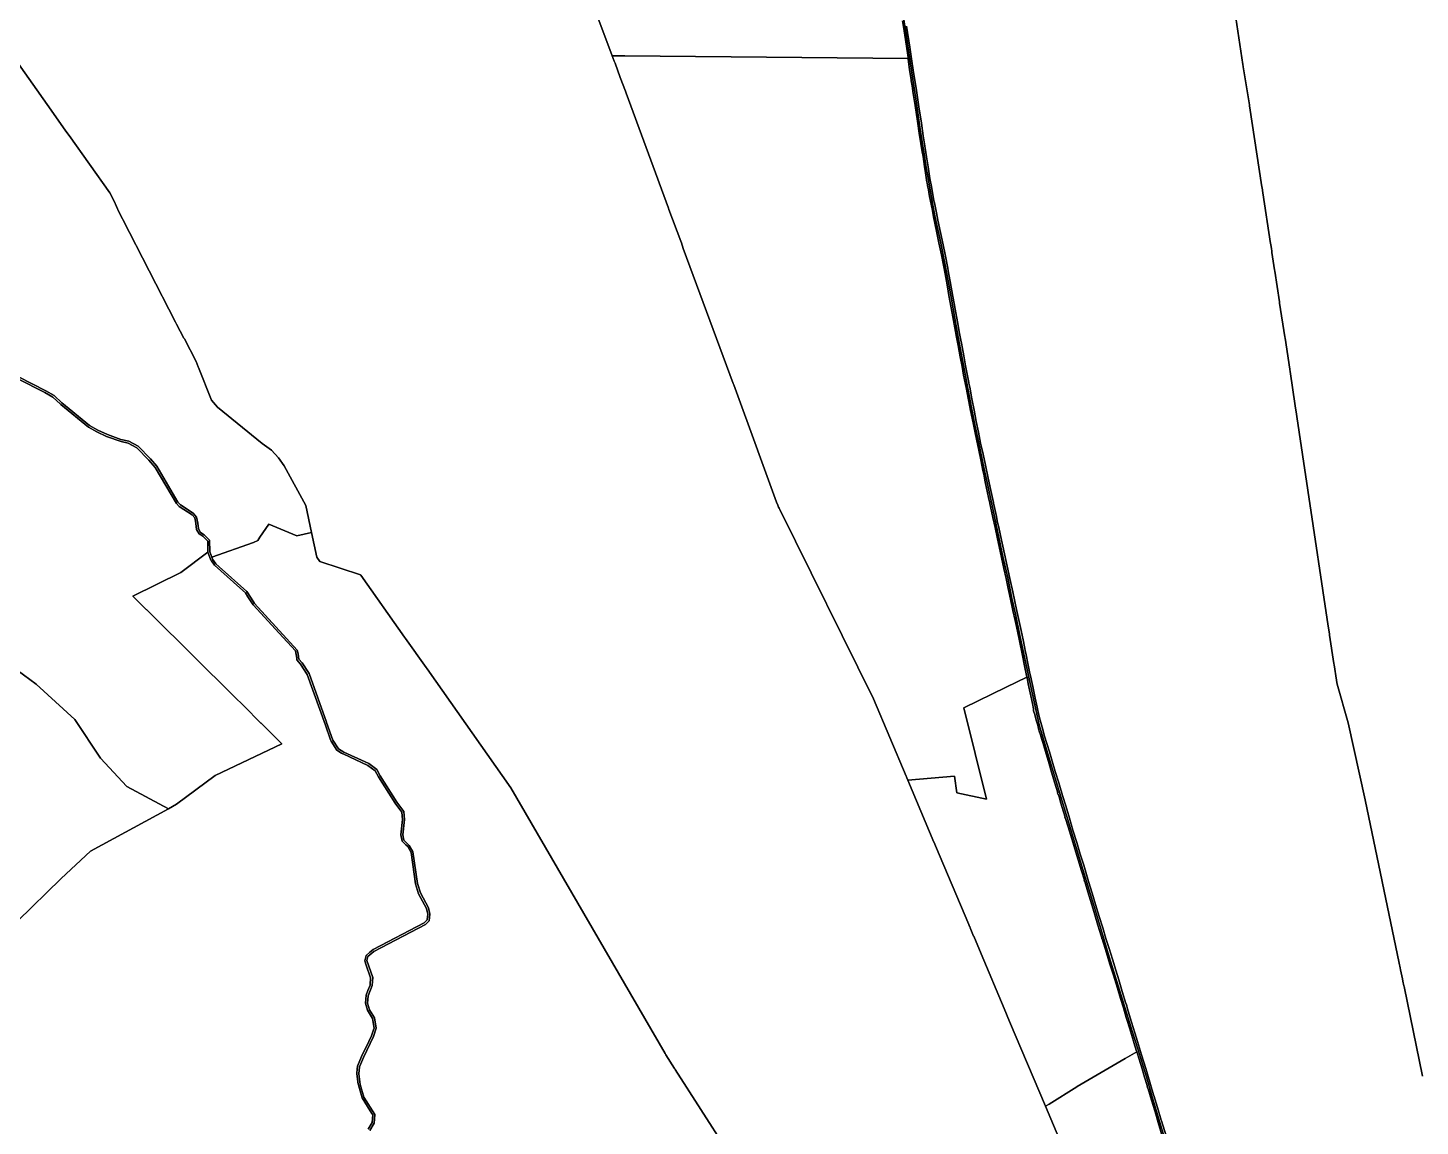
# Model space of a CAD drawing. Header units: metres. Extents: x 3 to 1005126, y 39 to 4383651.
# Drawn here: x 490385 to 493170, y 4357654 to 4359851 of the extents above; entities that cross this region are included whole.
import ezdxf

# ---------------------------------------------------------------- set-up
doc = ezdxf.new("R2010")
doc.units = ezdxf.units.M
doc.header["$MEASUREMENT"] = 0
doc.layers.add('TM_Llucmajor', color=7, linetype='Continuous')

msp = doc.modelspace()

# ---------------------------------------------------------------- linework, layer by layer
at = {"layer": 'TM_Llucmajor', "linetype": 'Continuous', "flags": 128}
for points in [[(491489.2, 4359969), (491554.1, 4359795.4), (491558, 4359784.7), (491559.5, 4359780.7), (491570, 4359752.3), (491580.3, 4359724.4), (491581.7, 4359720.4), (491666.5, 4359490.5), (491667.4, 4359488), (491690.9, 4359424.3), (491692.2, 4359420.9), (491696.1, 4359410.2), (491796, 4359139.7), (491797, 4359136.9), (491844.5, 4359007), (491845.3, 4359004.9), (491882.7, 4358902.5), (491885, 4358896.1), (491886.9, 4358892.3), (491887.7, 4358890.6), (491887.9, 4358890.2), (491889.3, 4358887.5), (492076.5, 4358509.1), (492142, 4358354.1), (492142.5, 4358353), (492143.5, 4358350.6), (492145.3, 4358346.3), (492197.7, 4358222.2), (492198, 4358221.4), (492200.8, 4358214.8), (492267.4, 4358057.2), (492268.9, 4358053.7), (492269.1, 4358053.2), (492270, 4358051.1), (492277, 4358034.4), (492277.2, 4358034), (492292, 4357998.8), (492292.2, 4357998.5), (492338.3, 4357889.4), (492349.1, 4357863.7), (492420.9, 4357693.7), (492447.6, 4357630.5)], [(492135, 4359865.5), (492138.1, 4359845.6), (492143, 4359814.5), (492146.2, 4359792.2), (492146.1, 4359791.9), (492146.1, 4359790.3), (492145.7, 4359790.3), (491933, 4359792.1), (491578.8, 4359795.2), (491578.1, 4359795.2), (491554.1, 4359795.4), (491489.2, 4359969)], [(493175.2, 4357754.3), (493138.2, 4357933.1), (493137.9, 4357934.9), (493135.9, 4357944.4), (493135, 4357948.9), (493131.3, 4357966.5), (493130.4, 4357971), (493128.5, 4357980.1), (493060.2, 4358306.6), (493026.6, 4358460.7), (493004.1, 4358538.4), (493003.6, 4358541.7), (493002.9, 4358546.6), (492998.3, 4358577), (492997.9, 4358579.6), (492989.3, 4358636.2), (492988.9, 4358638.8), (492986.6, 4358654.4), (492945.9, 4358926.5), (492945.2, 4358931.3), (492939.9, 4358966.4), (492923.8, 4359073.7), (492923.1, 4359078.5), (492920.6, 4359095.2), (492910.2, 4359164), (492909.6, 4359167.5), (492909.5, 4359168.5), (492900, 4359230.4), (492899.6, 4359233.4), (492889.3, 4359300.5), (492888.9, 4359303.3), (492879.6, 4359364.2), (492879.2, 4359366.9), (492873.9, 4359401.6), (492873.4, 4359405), (492872.7, 4359409.5), (492871.4, 4359417.7), (492871, 4359420.2), (492855.6, 4359521.3), (492854.1, 4359531.3), (492853.7, 4359533.4), (492829, 4359695.2), (492828.7, 4359697.1), (492816.2, 4359773.4), (492816.2, 4359773.6), (492816, 4359775), (492815.8, 4359776.5), (492815.7, 4359776.7), (492815.6, 4359778), (492787.3, 4359965.7)], [(492787.3, 4359965.7), (492815.6, 4359778), (492815.7, 4359776.7), (492815.8, 4359776.5), (492816, 4359775), (492816.2, 4359773.6), (492816.2, 4359773.4), (492828.7, 4359697.1), (492829, 4359695.2), (492853.7, 4359533.4), (492854.1, 4359531.3), (492855.6, 4359521.3), (492871, 4359420.2), (492871.4, 4359417.7), (492872.7, 4359409.5), (492873.4, 4359405), (492873.9, 4359401.6), (492879.2, 4359366.9), (492879.6, 4359364.2), (492888.9, 4359303.3), (492889.3, 4359300.5), (492899.6, 4359233.4), (492900, 4359230.4), (492909.5, 4359168.5), (492909.6, 4359167.5), (492910.2, 4359164), (492920.6, 4359095.2), (492923.1, 4359078.5), (492923.8, 4359073.7), (492939.9, 4358966.4), (492945.2, 4358931.3), (492945.9, 4358926.5), (492986.6, 4358654.4), (492988.9, 4358638.8), (492989.3, 4358636.2), (492997.9, 4358579.6), (492998.3, 4358577), (493002.9, 4358546.6), (493003.6, 4358541.7), (493004.1, 4358538.4), (493026.6, 4358460.7), (493060.2, 4358306.6), (493128.5, 4357980.1), (493130.4, 4357971), (493131.3, 4357966.5), (493135, 4357948.9), (493135.9, 4357944.4), (493137.9, 4357934.9), (493138.2, 4357933.1), (493175.2, 4357754.3)], [(492675, 4357579.6), (492651.1, 4357656.5), (492634.4, 4357712.7), (492622.6, 4357752.5), (492605.3, 4357808.4), (492594.4, 4357844), (492572.4, 4357915.4), (492548.5, 4357992.9), (492522.5, 4358079.8), (492490.8, 4358183.1), (492462.6, 4358275.3), (492428.9, 4358387.3), (492407.9, 4358457), (492387.8, 4358549), (492370.4, 4358632.5), (492360.9, 4358678), (492353.7, 4358709.8), (492345.3, 4358750.7), (492336.4, 4358790.6), (492316.1, 4358885.6), (492304.1, 4358941.4), (492298.3, 4358968.5), (492283, 4359042.2), (492279.6, 4359057.1), (492273, 4359091.3), (492245.9, 4359232.5), (492239.3, 4359269.8), (492232.5, 4359308.5), (492225.8, 4359345.1), (492219.4, 4359379.8), (492212.2, 4359417.1), (492209.4, 4359429.6), (492200, 4359472), (492195.3, 4359496.5), (492184.5, 4359557.9), (492182.6, 4359567.9), (492177.9, 4359598.4), (492170.2, 4359648.2), (492161.7, 4359704.7), (492155.3, 4359747.7), (492143.7, 4359824.8), (492133.5, 4359893.5)], [(492133.5, 4359893.5), (492143.7, 4359824.8), (492155.3, 4359747.7), (492161.7, 4359704.7), (492170.2, 4359648.2), (492177.9, 4359598.4), (492182.6, 4359567.9), (492184.5, 4359557.9), (492195.3, 4359496.5), (492200, 4359472), (492209.4, 4359429.6), (492212.2, 4359417.1), (492219.4, 4359379.8), (492225.8, 4359345.1), (492232.5, 4359308.5), (492239.3, 4359269.8), (492245.9, 4359232.5), (492273, 4359091.3), (492279.6, 4359057.1), (492283, 4359042.2), (492298.3, 4358968.5), (492304.1, 4358941.4), (492316.1, 4358885.6), (492336.4, 4358790.6), (492345.3, 4358750.7), (492353.7, 4358709.8), (492360.9, 4358678), (492370.4, 4358632.5), (492387.8, 4358549), (492407.9, 4358457), (492428.9, 4358387.3), (492462.6, 4358275.3), (492490.8, 4358183.1), (492522.5, 4358079.8), (492548.5, 4357992.9), (492572.4, 4357915.4), (492594.4, 4357844), (492605.3, 4357808.4), (492622.6, 4357752.5), (492634.4, 4357712.7), (492651.1, 4357656.5), (492675, 4357579.6)], [(492655.2, 4357631.9), (492646.4, 4357661), (492639.9, 4357682.9), (492632.9, 4357705.9), (492625.9, 4357728.8), (492625.8, 4357729.4), (492624.4, 4357734.3), (492624, 4357734.4), (492623.8, 4357735.4), (492624, 4357735.6), (492619, 4357752.1), (492613.9, 4357768.7), (492608, 4357788.3), (492603.5, 4357803.4), (492603.3, 4357803.7), (492602.9, 4357804.2), (492597.8, 4357821.5), (492597.1, 4357823.9), (492588.7, 4357851), (492588.1, 4357853), (492585, 4357863.4), (492582.5, 4357871.7), (492576.7, 4357890.5), (492571.1, 4357909.4), (492564.6, 4357930.1), (492556.7, 4357955.8), (492549.8, 4357978.3), (492542.9, 4358000.7), (492534.3, 4358028.6), (492533.9, 4358028.6), (492533.9, 4358028.6), (492533.8, 4358029), (492533.3, 4358030.8), (492533.5, 4358031), (492532.3, 4358035), (492525.7, 4358056.4), (492519.4, 4358076.8), (492513.4, 4358096.5), (492505.5, 4358122.9), (492499.3, 4358143.2), (492498.9, 4358143.2), (492498.1, 4358146), (492498.5, 4358146.2), (492492.8, 4358164.7), (492486, 4358187), (492479.4, 4358208.6), (492473.3, 4358228.8), (492466, 4358252.9), (492460.9, 4358269.7), (492460.6, 4358269.7), (492460.3, 4358270.4), (492459.7, 4358272.3), (492459.8, 4358272.3), (492460.1, 4358272.3), (492456.9, 4358282.7), (492451.5, 4358300.5), (492448, 4358312.7), (492446.1, 4358318.5), (492445.8, 4358318.4), (492445, 4358321.1), (492445.3, 4358321.2), (492439.6, 4358340.3), (492433.1, 4358361.9), (492427.9, 4358378.9), (492421.8, 4358399), (492415.8, 4358419.3), (492413.9, 4358425.9), (492411.4, 4358434.3), (492410.6, 4358437.1), (492409.1, 4358442.1), (492407.1, 4358449.2), (492405.9, 4358453.1), (492404.5, 4358458), (492402.2, 4358466.4), (492399.2, 4358477.4), (492397.1, 4358484.9), (492396.7, 4358489), (492394.5, 4358499.8), (492390.2, 4358521.2), (492386.4, 4358539.2), (492384, 4358551.4), (492383.7, 4358552.6), (492379.1, 4358574.7), (492374.1, 4358598.8), (492369.3, 4358621.4), (492364.5, 4358644), (492359.8, 4358665.8), (492355.5, 4358685.5), (492350.7, 4358708.4), (492346.1, 4358729.8), (492341.9, 4358749.4), (492337.5, 4358769.9), (492332.8, 4358791.5), (492328.8, 4358810.3), (492324.8, 4358828.8), (492319.9, 4358851.6), (492315.6, 4358871.7), (492309.5, 4358899.5), (492309.4, 4358899.8), (492309.1, 4358900.4), (492306.8, 4358911.6), (492304.8, 4358921.3), (492300.3, 4358943.1), (492297.2, 4358958.3), (492295.6, 4358965.8), (492292, 4358983.6), (492287.3, 4359006.7), (492282.8, 4359028.4), (492280.1, 4359041.4), (492276, 4359061.4), (492271, 4359086.1), (492266.8, 4359106.9), (492261.8, 4359132.1), (492257, 4359156.5), (492253.8, 4359173.7), (492250.1, 4359193.2), (492245.9, 4359215.9), (492242.7, 4359232.2), (492239.1, 4359251.3), (492235.2, 4359273.2), (492231.3, 4359294.8), (492227.7, 4359315.8), (492224.5, 4359333.5), (492221.1, 4359352), (492217.9, 4359369.7), (492216.1, 4359379.6), (492212.8, 4359397.5), (492207.5, 4359421.2), (492202.4, 4359444.3), (492196.8, 4359473.2), (492193.8, 4359489), (492189, 4359513.9), (492185.8, 4359531.2), (492185.6, 4359531.8), (492184.7, 4359536.6), (492183.9, 4359541.2), (492183.6, 4359542.7), (492180.6, 4359561.5), (492178.7, 4359573.9), (492175.7, 4359593.7), (492174.2, 4359603), (492168.3, 4359640.9), (492164.7, 4359664.7), (492159.9, 4359695.9), (492156.2, 4359720.3), (492154, 4359735.2), (492152.3, 4359745.5), (492152, 4359748.3), (492149, 4359767.6), (492146.1, 4359789.6), (492146.1, 4359790.3), (492146.1, 4359791.9), (492146.2, 4359792.2), (492143, 4359814.5), (492138.1, 4359845.6), (492135, 4359865.5)], [(492662.1, 4357634.6), (492653, 4357664.4), (492652.5, 4357666.2), (492644.8, 4357691.5), (492637.6, 4357715.4), (492637.2, 4357716.6), (492629.5, 4357742.2), (492621.4, 4357769.3), (492613, 4357796.7), (492604.9, 4357823.3), (492599.5, 4357841), (492593, 4357862.2), (492584.4, 4357890.9), (492583.2, 4357894.9), (492582, 4357898.6), (492581.8, 4357899.6), (492574.4, 4357923.5), (492567.3, 4357946.6), (492561.5, 4357965.8), (492554.6, 4357988), (492548, 4358009.6), (492541.8, 4358029.7), (492535.3, 4358051), (492528.4, 4358073.5), (492521.1, 4358097.3), (492514.2, 4358120.1), (492507.1, 4358143.8), (492497.2, 4358176.2), (492490.4, 4358198.3), (492483.4, 4358221.5), (492475.8, 4358246.4), (492468.6, 4358270.5), (492461.3, 4358294.6), (492454.9, 4358315.7), (492447.3, 4358340.6), (492440.4, 4358363.7), (492434.3, 4358383.9), (492428.5, 4358403.1), (492423.3, 4358419.8), (492418.9, 4358434.5), (492413.8, 4358452), (492409.8, 4358466.2), (492407.3, 4358476.3), (492403.9, 4358492.1), (492400.1, 4358510.4), (492395.3, 4358533.5), (492390.8, 4358554.8), (492389.1, 4358563.2), (492386.4, 4358576.5), (492381.3, 4358600.5), (492381, 4358602), (492376.5, 4358623.8), (492371.9, 4358645.7), (492368, 4358663.5), (492364.2, 4358681.4), (492362.9, 4358687.5), (492359.4, 4358703.7), (492355.2, 4358723.1), (492349.4, 4358749.7), (492344, 4358774.4), (492338.6, 4358799.1), (492330.7, 4358835.7), (492326.5, 4358855.1), (492326.3, 4358856.2), (492324.4, 4358864.9), (492322.5, 4358873.9), (492318.6, 4358891.6), (492317.4, 4358897.6), (492316.9, 4358899.8), (492316.9, 4358900), (492316.5, 4358901.8), (492311.4, 4358925.9), (492306.1, 4358950.6), (492300.7, 4358976.4), (492295.8, 4358998.4), (492291, 4359020.6), (492286.6, 4359042.3), (492282.4, 4359063.6), (492278.1, 4359086.2), (492273.7, 4359108.9), (492269.2, 4359132.6), (492267.7, 4359140.3), (492267.4, 4359141.8), (492264.2, 4359158.3), (492260.9, 4359175), (492257.1, 4359195.3), (492253.9, 4359212.9), (492253.1, 4359217), (492250.7, 4359229.9), (492248.9, 4359239.7), (492244.5, 4359263.3), (492240, 4359288.2), (492238, 4359299.7), (492235.5, 4359313.7), (492230.3, 4359343.7), (492226.3, 4359365.5), (492225.3, 4359370.5), (492220, 4359398), (492215.8, 4359417.5), (492210.7, 4359442), (492205.5, 4359466.8), (492202.5, 4359481.4), (492198.5, 4359501), (492197.7, 4359505.1), (492192.4, 4359533.6), (492189.5, 4359550), (492185.8, 4359573.3), (492182.7, 4359593), (492180, 4359610.9), (492179.5, 4359614.3), (492179.5, 4359614.4), (492179.3, 4359615.4), (492176.3, 4359635.6), (492172.4, 4359660.3), (492167.6, 4359693), (492161.7, 4359730.7), (492157.6, 4359758), (492153.6, 4359784.6), (492149.5, 4359812.9), (492143, 4359854.4)], [(492143, 4359854.4), (492149.5, 4359812.9), (492153.6, 4359784.6), (492157.6, 4359758), (492161.7, 4359730.7), (492167.6, 4359693), (492172.4, 4359660.3), (492176.3, 4359635.6), (492179.3, 4359615.4), (492179.5, 4359614.4), (492179.5, 4359614.3), (492180, 4359610.9), (492182.7, 4359593), (492185.8, 4359573.3), (492189.5, 4359550), (492192.4, 4359533.6), (492197.7, 4359505.1), (492198.5, 4359501), (492202.5, 4359481.4), (492205.5, 4359466.8), (492210.7, 4359442), (492215.8, 4359417.5), (492220, 4359398), (492225.3, 4359370.5), (492226.3, 4359365.5), (492230.3, 4359343.7), (492235.5, 4359313.7), (492238, 4359299.7), (492240, 4359288.2), (492244.5, 4359263.3), (492248.9, 4359239.7), (492250.7, 4359229.9), (492253.1, 4359217), (492253.9, 4359212.9), (492257.1, 4359195.3), (492260.9, 4359175), (492264.2, 4359158.3), (492267.4, 4359141.8), (492267.7, 4359140.3), (492269.2, 4359132.6), (492273.7, 4359108.9), (492278.1, 4359086.2), (492282.4, 4359063.6), (492286.6, 4359042.3), (492291, 4359020.6), (492295.8, 4358998.4), (492300.7, 4358976.4), (492306.1, 4358950.6), (492311.4, 4358925.9), (492316.5, 4358901.8), (492316.9, 4358900), (492316.9, 4358899.8), (492317.4, 4358897.6), (492318.6, 4358891.6), (492322.5, 4358873.9), (492324.4, 4358864.9), (492326.3, 4358856.2), (492326.5, 4358855.1), (492330.7, 4358835.7), (492338.6, 4358799.1), (492344, 4358774.4), (492349.4, 4358749.7), (492355.2, 4358723.1), (492359.4, 4358703.7), (492362.9, 4358687.5), (492364.2, 4358681.4), (492368, 4358663.5), (492371.9, 4358645.7), (492376.5, 4358623.8), (492381, 4358602), (492381.3, 4358600.5), (492386.4, 4358576.5), (492389.1, 4358563.2), (492390.8, 4358554.8), (492395.3, 4358533.5), (492400.1, 4358510.4), (492403.9, 4358492.1), (492407.3, 4358476.3), (492409.8, 4358466.2), (492413.8, 4358452), (492418.9, 4358434.5), (492423.3, 4358419.8), (492428.5, 4358403.1), (492434.3, 4358383.9), (492440.4, 4358363.7), (492447.3, 4358340.6), (492454.9, 4358315.7), (492461.3, 4358294.6), (492468.6, 4358270.5), (492475.8, 4358246.4), (492483.4, 4358221.5), (492490.4, 4358198.3), (492497.2, 4358176.2), (492507.1, 4358143.8), (492514.2, 4358120.1), (492521.1, 4358097.3), (492528.4, 4358073.5), (492535.3, 4358051), (492541.8, 4358029.7), (492548, 4358009.6), (492554.6, 4357988), (492561.5, 4357965.8), (492567.3, 4357946.6), (492574.4, 4357923.5), (492581.8, 4357899.6), (492582, 4357898.6), (492583.2, 4357894.9), (492584.4, 4357890.9), (492593, 4357862.2), (492599.5, 4357841), (492604.9, 4357823.3), (492613, 4357796.7), (492621.4, 4357769.3), (492629.5, 4357742.2), (492637.2, 4357716.6), (492637.6, 4357715.4), (492644.8, 4357691.5), (492652.5, 4357666.2), (492653, 4357664.4), (492662.1, 4357634.6)], [(490357.9, 4359791), (490423.4, 4359697.7), (490459.4, 4359646.5), (490466.5, 4359636.5), (490467, 4359635.7), (490548.4, 4359521), (490557.4, 4359504.3), (490566.5, 4359483.3), (490573.8, 4359469.4), (490574.6, 4359467.7), (490680.2, 4359262.5), (490681.6, 4359259.7), (490682.1, 4359258.7), (490697, 4359230.5), (490697.8, 4359229), (490721.6, 4359183.5), (490725.7, 4359173.2), (490726.2, 4359171.9), (490752.2, 4359106.5), (490764.2, 4359092.5), (490853.8, 4359019.7), (490872.4, 4359006.5), (490886.4, 4358991), (490897.2, 4358974.8), (490940.8, 4358895.5), (490952.5, 4358841.4), (490923, 4358834.7), (490866.6, 4358858.1), (490848.5, 4358832.4), (490844.8, 4358825.9), (490836.2, 4358821.7), (490752.7, 4358792.2), (490748.9, 4358802.8), (490748.4, 4358826.2), (490737.4, 4358837.3), (490729.9, 4358841.9), (490725.8, 4358848.8), (490724.6, 4358860.5), (490722.4, 4358872.7), (490715.7, 4358880.2), (490689.8, 4358897), (490684.7, 4358902.2), (490642.6, 4358974.5), (490630, 4358989.1), (490605.4, 4359014.7), (490586.8, 4359024.1), (490570.9, 4359027.8), (490543.7, 4359037.6), (490524.6, 4359046.7), (490508.3, 4359056), (490452.7, 4359101.3), (490437, 4359115.5), (490420.6, 4359125.4), (490310.3, 4359181)], [(491782.5, 4357607.6), (491680, 4357767.3), (491679.3, 4357768.4), (491678.7, 4357769.5), (491661.2, 4357796.7), (491659.5, 4357799.3), (491351.3, 4358331.1), (491183.3, 4358568.8), (491181.4, 4358571.7), (491140.5, 4358629.5), (491138.5, 4358632.3), (491050.7, 4358756.5), (491050.3, 4358757.1), (490969, 4358784), (490963.1, 4358792.5), (490952.5, 4358841.4), (490940.8, 4358895.5), (490897.2, 4358974.8), (490886.4, 4358991), (490872.4, 4359006.5), (490853.8, 4359019.7), (490764.2, 4359092.5), (490752.2, 4359106.5), (490726.2, 4359171.9), (490725.7, 4359173.2), (490721.6, 4359183.5), (490697.8, 4359229), (490697, 4359230.5), (490682.1, 4359258.7), (490681.6, 4359259.7), (490680.2, 4359262.5), (490574.6, 4359467.7), (490573.8, 4359469.4), (490566.5, 4359483.3), (490557.4, 4359504.3), (490548.4, 4359521), (490467, 4359635.7), (490466.5, 4359636.5), (490459.4, 4359646.5), (490423.4, 4359697.7), (490357.9, 4359791)], [(490308.5, 4359177.3), (490418.8, 4359121.7), (490434.8, 4359112.2), (490450.2, 4359098.2), (490450.4, 4359098), (490506.1, 4359052.7), (490522.5, 4359043.2), (490522.8, 4359043.1), (490542.2, 4359033.9), (490571.5, 4359023.6), (490585.4, 4359020.3), (490585.5, 4359020.2), (490603, 4359011.3), (490627, 4358986.4), (490639.5, 4358972), (490681.8, 4358899.7), (490687.5, 4358893.8), (490713.4, 4358877), (490718.9, 4358870.8), (490720.9, 4358860.2), (490720.9, 4358860), (490722.2, 4358847.5), (490727.1, 4358839.1), (490730.9, 4358836.8), (490735, 4358834.2), (490739.6, 4358829.6), (490744.5, 4358824.4), (490745, 4358802.4), (490690.5, 4358761.6), (490594.9, 4358714.3), (490600.8, 4358708.5), (490621.6, 4358687.8), (490622.4, 4358687), (490629.3, 4358680.2), (490631.4, 4358678.2), (490632.1, 4358677.4), (490797.6, 4358513.6), (490816.7, 4358494.6), (490851.1, 4358460.5), (490851.5, 4358460.2), (490856.4, 4358455.3), (490892.9, 4358419.1), (490759.6, 4358355.3), (490682.4, 4358298.2), (490665.9, 4358289.1), (490582.5, 4358333.5), (490529.7, 4358390.4), (490478.9, 4358467.7), (490401.5, 4358538.1), (490274, 4358631.7)], [(491065.7, 4357648.3), (491073.6, 4357661.2), (491074.6, 4357676.4), (491073, 4357679), (491064.1, 4357693.4), (491053.5, 4357710.7), (491047.9, 4357729.6), (491045.9, 4357736.6), (491045.6, 4357738.3), (491042.7, 4357758.5), (491043.7, 4357769.4), (491044, 4357773.6), (491044.1, 4357773.7), (491052.5, 4357793.1), (491067, 4357823.2), (491072.5, 4357834.6), (491076.4, 4357846.5), (491077.7, 4357850.3), (491074.1, 4357869.3), (491074, 4357869.5), (491064.4, 4357885.8), (491060.1, 4357899.9), (491060.1, 4357900.1), (491061.4, 4357915.9), (491061.4, 4357916.1), (491065.1, 4357925.4), (491069.4, 4357936.1), (491069.4, 4357936.2), (491069.5, 4357937.7), (491070.4, 4357951), (491061.7, 4357976.1), (491058.6, 4357984.9), (491061.4, 4357995.5), (491069.1, 4358002.1), (491075.5, 4358007.3), (491075.7, 4358007.4), (491177.7, 4358061), (491181.8, 4358064.7), (491183.9, 4358066.7), (491185.2, 4358078), (491183.9, 4358083.6), (491182.5, 4358089.3), (491166.6, 4358119), (491160.6, 4358138.8), (491151.3, 4358201.6), (491144.6, 4358213.2), (491141, 4358216.7), (491133.3, 4358224.4), (491130.9, 4358236.6), (491134.4, 4358267.7), (491134.3, 4358267.8), (491133.1, 4358282.2), (491119.9, 4358300.2), (491119.7, 4358300.4), (491086.3, 4358352.7), (491079.9, 4358364.7), (491065.2, 4358375.7), (491015.3, 4358398.8), (491015.2, 4358398.8), (491012.3, 4358400.5), (491003.1, 4358405.9), (491003.1, 4358405.9), (490991.2, 4358424.4), (490990.3, 4358426.9), (490979.9, 4358456), (490943.7, 4358557.7), (490943.7, 4358557.8), (490930.5, 4358578.5), (490923.1, 4358586.8), (490922.6, 4358590), (490920.1, 4358604.7), (490887.6, 4358640.2), (490835.4, 4358697.2), (490825.1, 4358713.1), (490820.2, 4358720.7), (490808.9, 4358730.8), (490758.4, 4358776.5), (490751.8, 4358785.1), (490751.6, 4358785.4), (490750.8, 4358786.5), (490745, 4358802.3), (490745, 4358802.4), (490744.5, 4358824.4), (490739.6, 4358829.6), (490735, 4358834.2), (490730.9, 4358836.8), (490727.1, 4358839.1), (490722.2, 4358847.5), (490720.9, 4358860), (490720.9, 4358860.2), (490718.9, 4358870.8), (490713.4, 4358877), (490687.5, 4358893.8), (490681.8, 4358899.7), (490639.5, 4358972), (490627, 4358986.4), (490603, 4359011.3), (490585.5, 4359020.2), (490585.4, 4359020.3), (490571.5, 4359023.6), (490542.2, 4359033.9), (490522.8, 4359043.1), (490522.5, 4359043.2), (490506.1, 4359052.7), (490450.4, 4359098), (490450.2, 4359098.2), (490434.8, 4359112.2), (490418.8, 4359121.7), (490308.5, 4359177.3)], [(490310.3, 4359181), (490420.6, 4359125.4), (490437, 4359115.5), (490452.7, 4359101.3), (490508.3, 4359056), (490524.6, 4359046.7), (490543.7, 4359037.6), (490570.9, 4359027.8), (490586.8, 4359024.1), (490605.4, 4359014.7), (490630, 4358989.1), (490642.6, 4358974.5), (490684.7, 4358902.2), (490689.8, 4358897), (490715.7, 4358880.2), (490722.4, 4358872.7), (490724.6, 4358860.5), (490725.8, 4358848.8), (490729.9, 4358841.9), (490737.4, 4358837.3), (490748.4, 4358826.2), (490748.9, 4358802.8), (490752.7, 4358792.2), (490754.2, 4358788.3), (490761.1, 4358779), (490767.4, 4358773.3), (490823.1, 4358723.4), (490836.3, 4358702.9), (490838.4, 4358699.8), (490923.8, 4358606.6), (490925.2, 4358599.2), (490925.4, 4358598), (490926.8, 4358588.5), (490933.6, 4358580.9), (490947.2, 4358559.5), (490982, 4358462), (490982.1, 4358461.7), (490994.7, 4358426.2), (491005.9, 4358408.9), (491017.1, 4358402.4), (491059.4, 4358382.9), (491067.2, 4358379.3), (491082.9, 4358367.6), (491089.6, 4358354.9), (491123.1, 4358302.5), (491137, 4358283.8), (491138.3, 4358267.6), (491134.9, 4358236.7), (491136.9, 4358226.4), (491147.7, 4358215.7), (491155.1, 4358203), (491164.4, 4358139.7), (491170.2, 4358120.6), (491186.2, 4358090.8), (491189.2, 4358078.2), (491187.6, 4358064.8), (491180.2, 4358057.7), (491076.8, 4358003.5), (491064.9, 4357993.4), (491062.8, 4357985.3), (491074.7, 4357951.7), (491073.7, 4357935.7), (491065.7, 4357914.7), (491064.1, 4357899.9), (491068.1, 4357887), (491078, 4357870.6), (491081.8, 4357849.9), (491076.2, 4357833.1), (491056.1, 4357791.4), (491047.9, 4357772.6), (491046.7, 4357758.7), (491049.8, 4357737.5), (491057.2, 4357712.3), (491078.7, 4357677.5), (491077.6, 4357659.9), (491068.7, 4357645.6)], [(491068.7, 4357645.6), (491077.6, 4357659.9), (491078.7, 4357677.5), (491057.2, 4357712.3), (491049.8, 4357737.5), (491046.7, 4357758.7), (491047.9, 4357772.6), (491056.1, 4357791.4), (491076.2, 4357833.1), (491081.8, 4357849.9), (491078, 4357870.6), (491068.1, 4357887), (491064.1, 4357899.9), (491065.7, 4357914.7), (491073.7, 4357935.7), (491074.7, 4357951.7), (491062.8, 4357985.3), (491064.9, 4357993.4), (491076.8, 4358003.5), (491180.2, 4358057.7), (491187.6, 4358064.8), (491189.2, 4358078.2), (491186.2, 4358090.8), (491170.2, 4358120.6), (491164.4, 4358139.7), (491155.1, 4358203), (491147.7, 4358215.7), (491136.9, 4358226.4), (491134.9, 4358236.7), (491138.3, 4358267.6), (491137, 4358283.8), (491123.1, 4358302.5), (491089.6, 4358354.9), (491082.9, 4358367.6), (491067.2, 4358379.3), (491059.4, 4358382.9), (491017.1, 4358402.4), (491005.9, 4358408.9), (490994.7, 4358426.2), (490982.1, 4358461.7), (490982, 4358462), (490947.2, 4358559.5), (490933.6, 4358580.9), (490926.8, 4358588.5), (490925.4, 4358598), (490925.2, 4358599.2), (490923.8, 4358606.6), (490838.4, 4358699.8), (490836.3, 4358702.9), (490823.1, 4358723.4), (490767.4, 4358773.3), (490761.1, 4358779), (490754.2, 4358788.3), (490754.2, 4358788.3), (490752.7, 4358792.2), (490836.2, 4358821.7), (490844.8, 4358825.9), (490848.5, 4358832.4), (490866.6, 4358858.1), (490923, 4358834.7), (490952.5, 4358841.4), (490963.1, 4358792.5), (490969, 4358784), (491050.3, 4358757.1), (491050.7, 4358756.5), (491138.5, 4358632.3), (491140.5, 4358629.5), (491181.4, 4358571.7), (491183.3, 4358568.8), (491351.3, 4358331.1), (491659.5, 4357799.3), (491661.2, 4357796.7), (491678.7, 4357769.5), (491679.3, 4357768.4), (491680, 4357767.3), (491782.5, 4357607.6)], [(490100.9, 4357807.8), (490451.3, 4358149.7), (490509.9, 4358204.3), (490665.9, 4358289.1), (490682.4, 4358298.2), (490759.6, 4358355.3), (490892.9, 4358419.1), (490856.4, 4358455.3), (490851.5, 4358460.2), (490851.1, 4358460.5), (490816.7, 4358494.6), (490797.6, 4358513.6), (490632.1, 4358677.4), (490631.4, 4358678.2), (490629.3, 4358680.2), (490622.4, 4358687), (490621.6, 4358687.8), (490600.8, 4358708.5), (490594.9, 4358714.3), (490690.5, 4358761.6), (490745, 4358802.4), (490745, 4358802.3), (490750.8, 4358786.5), (490751.6, 4358785.4), (490751.8, 4358785.1), (490758.4, 4358776.5), (490808.9, 4358730.8), (490820.2, 4358720.7), (490825.1, 4358713.1), (490835.4, 4358697.2), (490887.6, 4358640.2), (490920.1, 4358604.7), (490922.6, 4358590), (490923.1, 4358586.8), (490930.5, 4358578.5), (490943.7, 4358557.8), (490943.7, 4358557.7), (490979.9, 4358456), (490990.3, 4358426.9), (490991.2, 4358424.4), (491003.1, 4358405.9), (491003.1, 4358405.9), (491012.3, 4358400.5), (491015.2, 4358398.8), (491015.3, 4358398.8), (491065.2, 4358375.7), (491079.9, 4358364.7), (491086.3, 4358352.7), (491119.7, 4358300.4), (491119.9, 4358300.2), (491133.1, 4358282.2), (491134.3, 4358267.8), (491134.4, 4358267.7), (491130.9, 4358236.6), (491133.3, 4358224.4), (491141, 4358216.7), (491144.6, 4358213.2), (491151.3, 4358201.6), (491160.6, 4358138.8), (491166.6, 4358119), (491182.5, 4358089.3), (491183.9, 4358083.6), (491185.2, 4358078), (491183.9, 4358066.7), (491181.8, 4358064.7), (491177.7, 4358061), (491075.7, 4358007.4), (491075.5, 4358007.3), (491069.1, 4358002.1), (491061.4, 4357995.5), (491058.6, 4357984.9), (491061.7, 4357976.1), (491070.4, 4357951), (491069.5, 4357937.7), (491069.4, 4357936.2), (491069.4, 4357936.1), (491065.1, 4357925.4), (491061.4, 4357916.1), (491061.4, 4357915.9), (491060.1, 4357900.1), (491060.1, 4357899.9), (491064.4, 4357885.8), (491074, 4357869.5), (491074.1, 4357869.3), (491077.7, 4357850.3), (491076.4, 4357846.5), (491072.5, 4357834.6), (491067, 4357823.2), (491052.5, 4357793.1), (491044.1, 4357773.7), (491044, 4357773.6), (491043.7, 4357769.4), (491042.7, 4357758.5), (491045.6, 4357738.3), (491045.9, 4357736.6), (491047.9, 4357729.6), (491053.5, 4357710.7), (491064.1, 4357693.4), (491073, 4357679), (491074.6, 4357676.4), (491073.6, 4357661.2), (491065.7, 4357648.3)], [(490274, 4358631.7), (490401.5, 4358538.1), (490478.9, 4358467.7), (490529.7, 4358390.4), (490582.5, 4358333.5), (490665.9, 4358289.1), (490509.9, 4358204.3), (490451.3, 4358149.7), (490100.9, 4357807.8)], [(492447.6, 4357630.5), (492420.9, 4357693.7), (492427.9, 4357698.1), (492483.4, 4357732.8), (492484, 4357733.2), (492580.4, 4357789.2), (492603.6, 4357802.4), (492603.7, 4357802.5), (492608, 4357788.3), (492613.9, 4357768.7), (492619, 4357752.1), (492624, 4357735.6), (492623.8, 4357735.4), (492624, 4357734.4), (492624.4, 4357734.3), (492625.8, 4357729.4), (492625.9, 4357728.8), (492632.9, 4357705.9), (492639.9, 4357682.9), (492646.4, 4357661), (492655.2, 4357631.9)]]:
    msp.add_lwpolyline(points, dxfattribs=at)
for points in [[(492383.6, 4358552.3), (492342.1, 4358532.1), (492257.7, 4358491.1), (492302.9, 4358307.9), (492243.3, 4358320.8), (492243.1, 4358320.9), (492238.9, 4358354.1), (492145.3, 4358346.3), (492143.5, 4358350.6), (492142.5, 4358353), (492142, 4358354.1), (492076.5, 4358509.1), (491889.3, 4358887.5), (491887.9, 4358890.2), (491887.7, 4358890.6), (491886.9, 4358892.3), (491885, 4358896.1), (491882.7, 4358902.5), (491845.3, 4359004.9), (491844.5, 4359007), (491797, 4359136.9), (491796, 4359139.7), (491696.1, 4359410.2), (491692.2, 4359420.9), (491690.9, 4359424.3), (491667.4, 4359488), (491666.5, 4359490.5), (491581.7, 4359720.4), (491580.3, 4359724.4), (491570, 4359752.3), (491559.5, 4359780.7), (491558, 4359784.7), (491554.1, 4359795.4), (491578.1, 4359795.2), (491578.8, 4359795.2), (491933, 4359792.1), (492145.7, 4359790.3), (492146.1, 4359790.3), (492146.1, 4359789.6), (492149, 4359767.6), (492152, 4359748.3), (492152.3, 4359745.5), (492154, 4359735.2), (492156.2, 4359720.3), (492159.9, 4359695.9), (492164.7, 4359664.7), (492168.3, 4359640.9), (492174.2, 4359603), (492175.7, 4359593.7), (492178.7, 4359573.9), (492180.6, 4359561.5), (492183.6, 4359542.7), (492183.9, 4359541.2), (492184.7, 4359536.6), (492185.6, 4359531.8), (492185.8, 4359531.2), (492189, 4359513.9), (492193.8, 4359489), (492196.8, 4359473.2), (492202.4, 4359444.3), (492207.5, 4359421.2), (492212.8, 4359397.5), (492216.1, 4359379.6), (492217.9, 4359369.7), (492221.1, 4359352), (492224.5, 4359333.5), (492227.7, 4359315.8), (492231.3, 4359294.8), (492235.2, 4359273.2), (492239.1, 4359251.3), (492242.7, 4359232.2), (492245.9, 4359215.9), (492250.1, 4359193.2), (492253.8, 4359173.7), (492257, 4359156.5), (492261.8, 4359132.1), (492266.8, 4359106.9), (492271, 4359086.1), (492276, 4359061.4), (492280.1, 4359041.4), (492282.8, 4359028.4), (492287.3, 4359006.7), (492292, 4358983.6), (492295.6, 4358965.8), (492297.2, 4358958.3), (492300.3, 4358943.1), (492304.8, 4358921.3), (492306.8, 4358911.6), (492309.1, 4358900.4), (492309.4, 4358899.8), (492309.5, 4358899.5), (492315.6, 4358871.7), (492319.9, 4358851.6), (492324.8, 4358828.8), (492328.8, 4358810.3), (492332.8, 4358791.5), (492337.5, 4358769.9), (492341.9, 4358749.4), (492346.1, 4358729.8), (492350.7, 4358708.4), (492355.5, 4358685.5), (492359.8, 4358665.8), (492364.5, 4358644), (492369.3, 4358621.4), (492374.1, 4358598.8), (492379.1, 4358574.7), (492383.7, 4358552.6), (492383.8, 4358552.3), (492383.6, 4358552.3)], [(492603.3, 4357803.7), (492603.5, 4357803.4), (492603.7, 4357802.5), (492603.6, 4357802.4), (492580.4, 4357789.2), (492484, 4357733.2), (492483.4, 4357732.8), (492427.9, 4357698.1), (492420.9, 4357693.7), (492349.1, 4357863.7), (492338.3, 4357889.4), (492292.2, 4357998.5), (492292, 4357998.8), (492277.2, 4358034), (492277, 4358034.4), (492270, 4358051.1), (492269.1, 4358053.2), (492268.9, 4358053.7), (492267.4, 4358057.2), (492200.8, 4358214.8), (492198, 4358221.4), (492197.7, 4358222.2), (492145.3, 4358346.3), (492238.9, 4358354.1), (492243.1, 4358320.9), (492243.3, 4358320.8), (492302.9, 4358307.9), (492257.7, 4358491.1), (492342.1, 4358532.1), (492383.6, 4358552.3), (492383.8, 4358552.3), (492384, 4358551.4), (492386.4, 4358539.2), (492390.2, 4358521.2), (492394.5, 4358499.8), (492396.7, 4358489), (492397.1, 4358484.9), (492399.2, 4358477.4), (492402.2, 4358466.4), (492404.5, 4358458), (492405.9, 4358453.1), (492407.1, 4358449.2), (492409.1, 4358442.1), (492410.6, 4358437.1), (492411.4, 4358434.3), (492413.9, 4358425.9), (492415.8, 4358419.3), (492421.8, 4358399), (492427.9, 4358378.9), (492433.1, 4358361.9), (492439.6, 4358340.3), (492445.3, 4358321.2), (492445, 4358321.1), (492445.8, 4358318.4), (492446.1, 4358318.5), (492448, 4358312.7), (492451.5, 4358300.5), (492456.9, 4358282.7), (492460.1, 4358272.3), (492459.8, 4358272.3), (492459.7, 4358272.3), (492460.3, 4358270.4), (492460.6, 4358269.7), (492460.9, 4358269.7), (492466, 4358252.9), (492473.3, 4358228.8), (492479.4, 4358208.6), (492486, 4358187), (492492.8, 4358164.7), (492498.5, 4358146.2), (492498.1, 4358146), (492498.9, 4358143.2), (492499.3, 4358143.2), (492505.5, 4358122.9), (492513.4, 4358096.5), (492519.4, 4358076.8), (492525.7, 4358056.4), (492532.3, 4358035), (492533.5, 4358031), (492533.3, 4358030.8), (492533.8, 4358029), (492533.9, 4358028.6), (492533.9, 4358028.6), (492534.3, 4358028.6), (492542.9, 4358000.7), (492549.8, 4357978.3), (492556.7, 4357955.8), (492564.6, 4357930.1), (492571.1, 4357909.4), (492576.7, 4357890.5), (492582.5, 4357871.7), (492585, 4357863.4), (492588.1, 4357853), (492588.7, 4357851), (492597.1, 4357823.9), (492597.8, 4357821.5), (492602.9, 4357804.2), (492603.3, 4357803.7)]]:
    msp.add_lwpolyline(points, close=True, dxfattribs=at)

doc.saveas('drawing.dxf')
